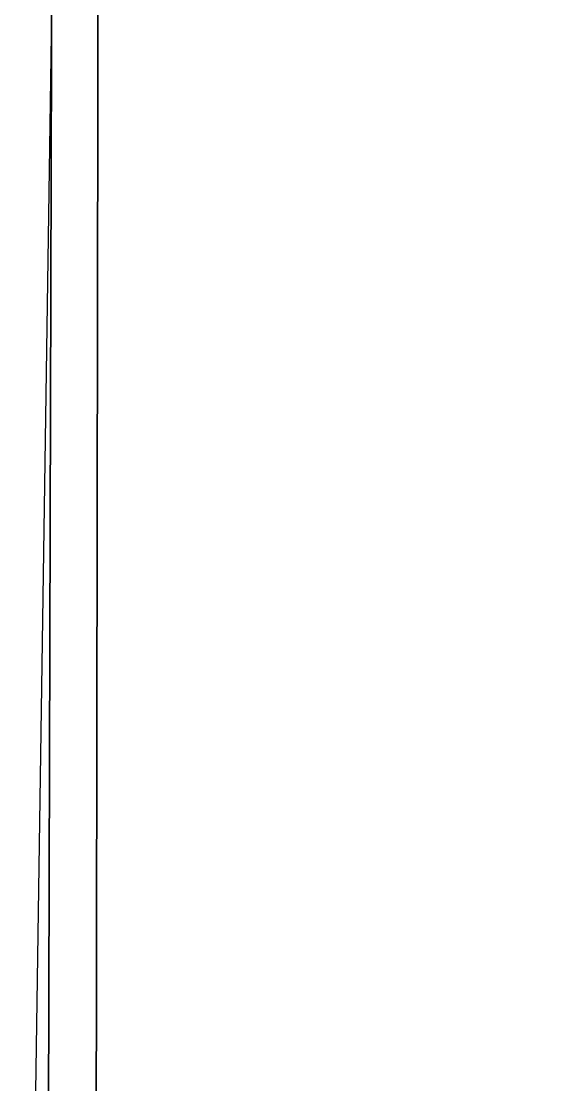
# Model space of a CAD drawing. Header units: millimetres. Extents: x 0 to 125073, y 0 to 71249.
# Drawn here: x 56624 to 59870, y 52244 to 58855 of the extents above; entities that cross this region are included whole.
import ezdxf

# ---------------------------------------------------------------- set-up
doc = ezdxf.new("R2010")
doc.units = ezdxf.units.MM
doc.layers.add('boundary', color=20, linetype='Continuous', lineweight=25)
doc.layers.add('DA_WALL', color=7, linetype='Continuous', lineweight=35)

# ---------------------------------------------------------------- blocks, each defined once
blk = doc.blocks.new('Q34TQ34T4T444')
at = {"layer": 'boundary'}
blk.add_lwpolyline([(-59122.4, 1779), (-59122.4, 1779), (-59182.7, 192.6), (-59252.2, -3874.8), (-59252.2, -3874.8), (-59252.2, -3874.8), (-59128.3, -3874), (-59238, -11283.8), (-59295.9, -21641.7), (-59295.9, -21641.7), (-59295.9, -21641.7), (-59324.8, -31184)], dxfattribs=at)
at = {"layer": 'DA_WALL'}
blk.add_lwpolyline([(-59228.3, -36899.4), (-38705.2, -36918.9), (-28240.5, -36899.4), (-28280.6, -33160.9), (-28337.6, -18576.4), (-22719.2, -18397.7), (-18331.6, -18589.8), (-8845.2, -18639.1), (51.7, -18630.6), (42.3, 175.9), (-3075.9, 1038.3), (-7905.4, 2462.1), (-13228.6, 2426.5), (-23008.1, 2410.7), (-26643.6, 2439.6), (-28539.7, 2484.2), (-39181.8, 2166.5), (-44943.6, 2012.7), (-44944.1, 2103.9), (-59117.6, 1905.1), (-59228.3, -36899.4)], dxfattribs=at)
blk.add_lwpolyline([(-58839.9, 1652.9), (-58898.6, -36639.7), (-38705.3, -36658.9), (-28503.3, -36639.9), (-28540.6, -33162.8), (-28598.6, -18324.6), (-22717.7, -18137.6), (-18325.2, -18329.8), (-8844.7, -18379.1), (-268, -18370.9), (-262.8, -9727.8), (-297.2, 0), (-3147.3, 788.3), (-7942.1, 2201.8), (-13227.5, 2166.5), (-23008.9, 2150.7), (-26647.7, 2179.6), (-28538.9, 2224.1), (-39174.5, 1906.6), (-45202, 1745.7), (-45202.6, 1840.2)], close=True, dxfattribs=at)

msp = doc.modelspace()

# ---------------------------------------------------------------- block references
msp.add_blockref('Q34TQ34T4T444', (115949.1, 63344.5))

doc.saveas('drawing.dxf')
